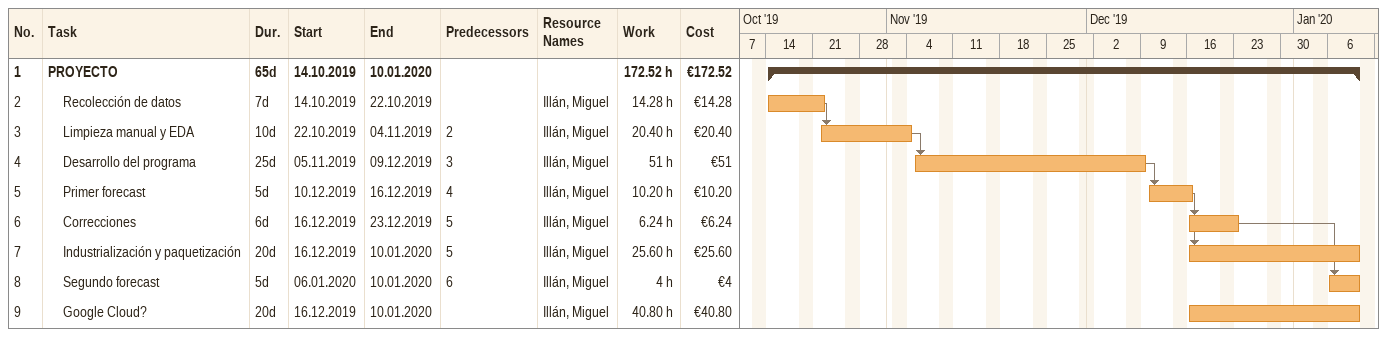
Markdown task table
| ID | Level | Task | Duration | Start | Finish | Predecessors | Resources | Work (h) | Cost (€) |
|---|---|---|---|---|---|---|---|---|---|
| 1 | 1 | **PROYECTO** | 65d | 2019-10-14 | 2020-01-10 |  |  | 172.52 | 172.52 |
| 2 | 2 | Recolección de datos | 7d | 2019-10-14 | 2019-10-22 |  | Illán, Miguel | 14.28 | 14.28 |
| 3 | 2 | Limpieza manual y EDA | 10d | 2019-10-22 | 2019-11-04 | 2 | Illán, Miguel | 20.40 | 20.40 |
| 4 | 2 | Desarrollo del programa | 25d | 2019-11-05 | 2019-12-09 | 3 | Illán, Miguel | 51 | 51 |
| 5 | 2 | Primer forecast | 5d | 2019-12-10 | 2019-12-16 | 4 | Illán, Miguel | 10.20 | 10.20 |
| 6 | 2 | Correcciones | 6d | 2019-12-16 | 2019-12-23 | 5 | Illán, Miguel | 6.24 | 6.24 |
| 7 | 2 | Industrialización y paquetización | 20d | 2019-12-16 | 2020-01-10 | 5 | Illán, Miguel | 25.60 | 25.60 |
| 8 | 2 | Segundo forecast | 5d | 2020-01-06 | 2020-01-10 | 6 | Illán, Miguel | 4 | 4 |
| 9 | 2 | Google Cloud? | 20d | 2019-12-16 | 2020-01-10 |  | Illán, Miguel | 40.80 | 40.80 |
